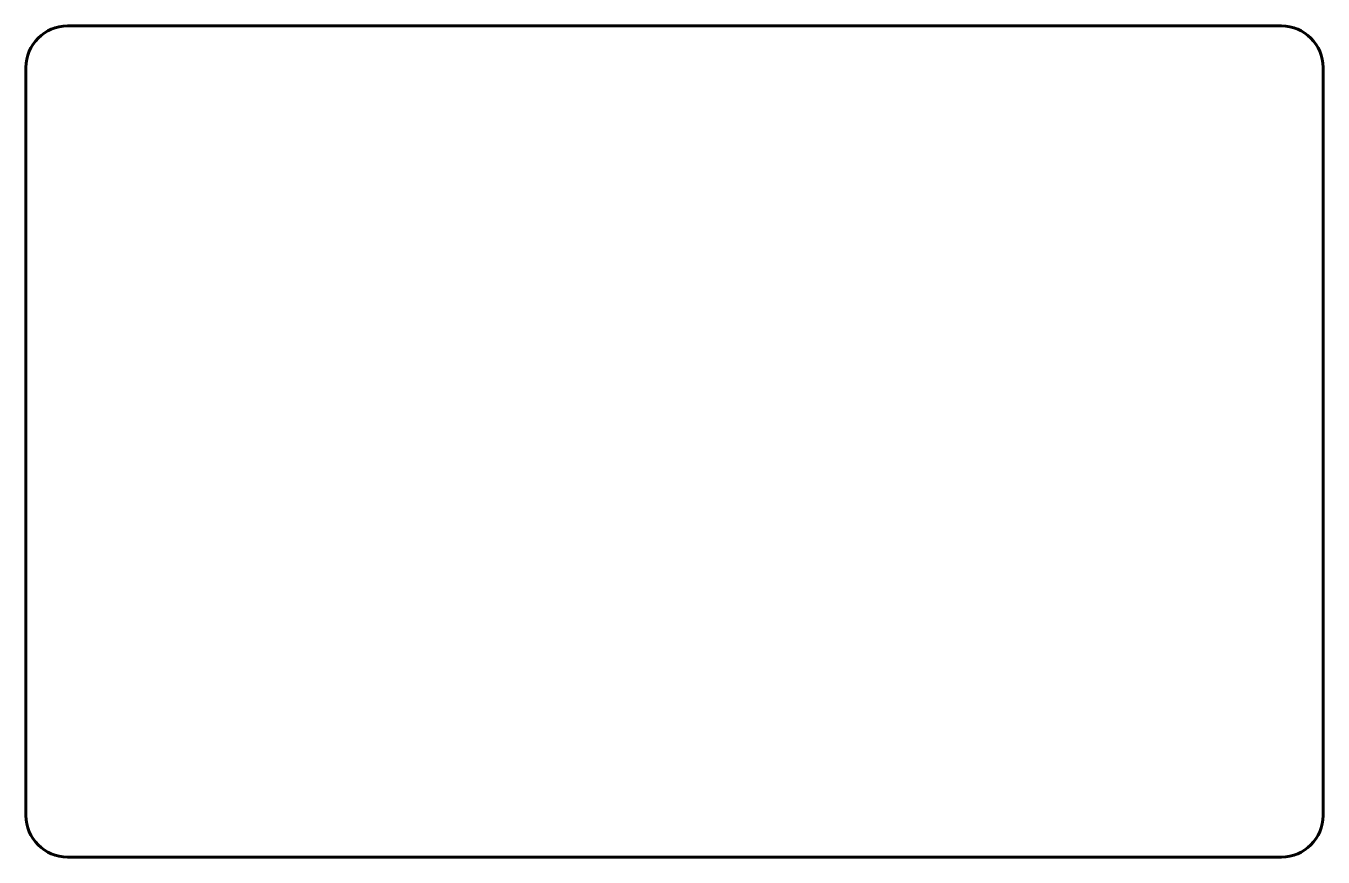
# Model space of a CAD drawing. Header units: millimetres. Extents: x -91.8 to 1.8, y -22.4 to 37.6.
import ezdxf

# ---------------------------------------------------------------- set-up
doc = ezdxf.new("R2010")
doc.units = ezdxf.units.MM
doc.linetypes.add('K5LT_BASIC', pattern=[0])
doc.layers.add('Системный слой', color=7, linetype='Continuous')

# ---------------------------------------------------------------- blocks, each defined once
blk = doc.blocks.new('U0')
at = {"layer": 'Системный слой', "color": 5, "linetype": 'K5LT_BASIC', "lineweight": 60, "true_color": 0x0000ff}
for p, q in [((-88.771, 37.613), (-1.151, 37.613)), ((-91.771, -19.387), (-91.771, 34.613)), ((1.849, 34.613), (1.849, -19.387)), ((-1.151, -22.387), (-88.771, -22.387))]:
    blk.add_line(p, q, dxfattribs=at)
for centre, start, end in [((-88.771, 34.613), 90, 180), ((-1.151, 34.613), 0, 90), ((-88.771, -19.387), 180, 270), ((-1.151, -19.387), 270, 0)]:
    blk.add_arc(centre, 3, start, end, dxfattribs=at)

msp = doc.modelspace()

# ---------------------------------------------------------------- block references
at = {"layer": 'Системный слой'}
msp.add_blockref('U0', (0, 0), dxfattribs=at)

doc.saveas('drawing.dxf')
